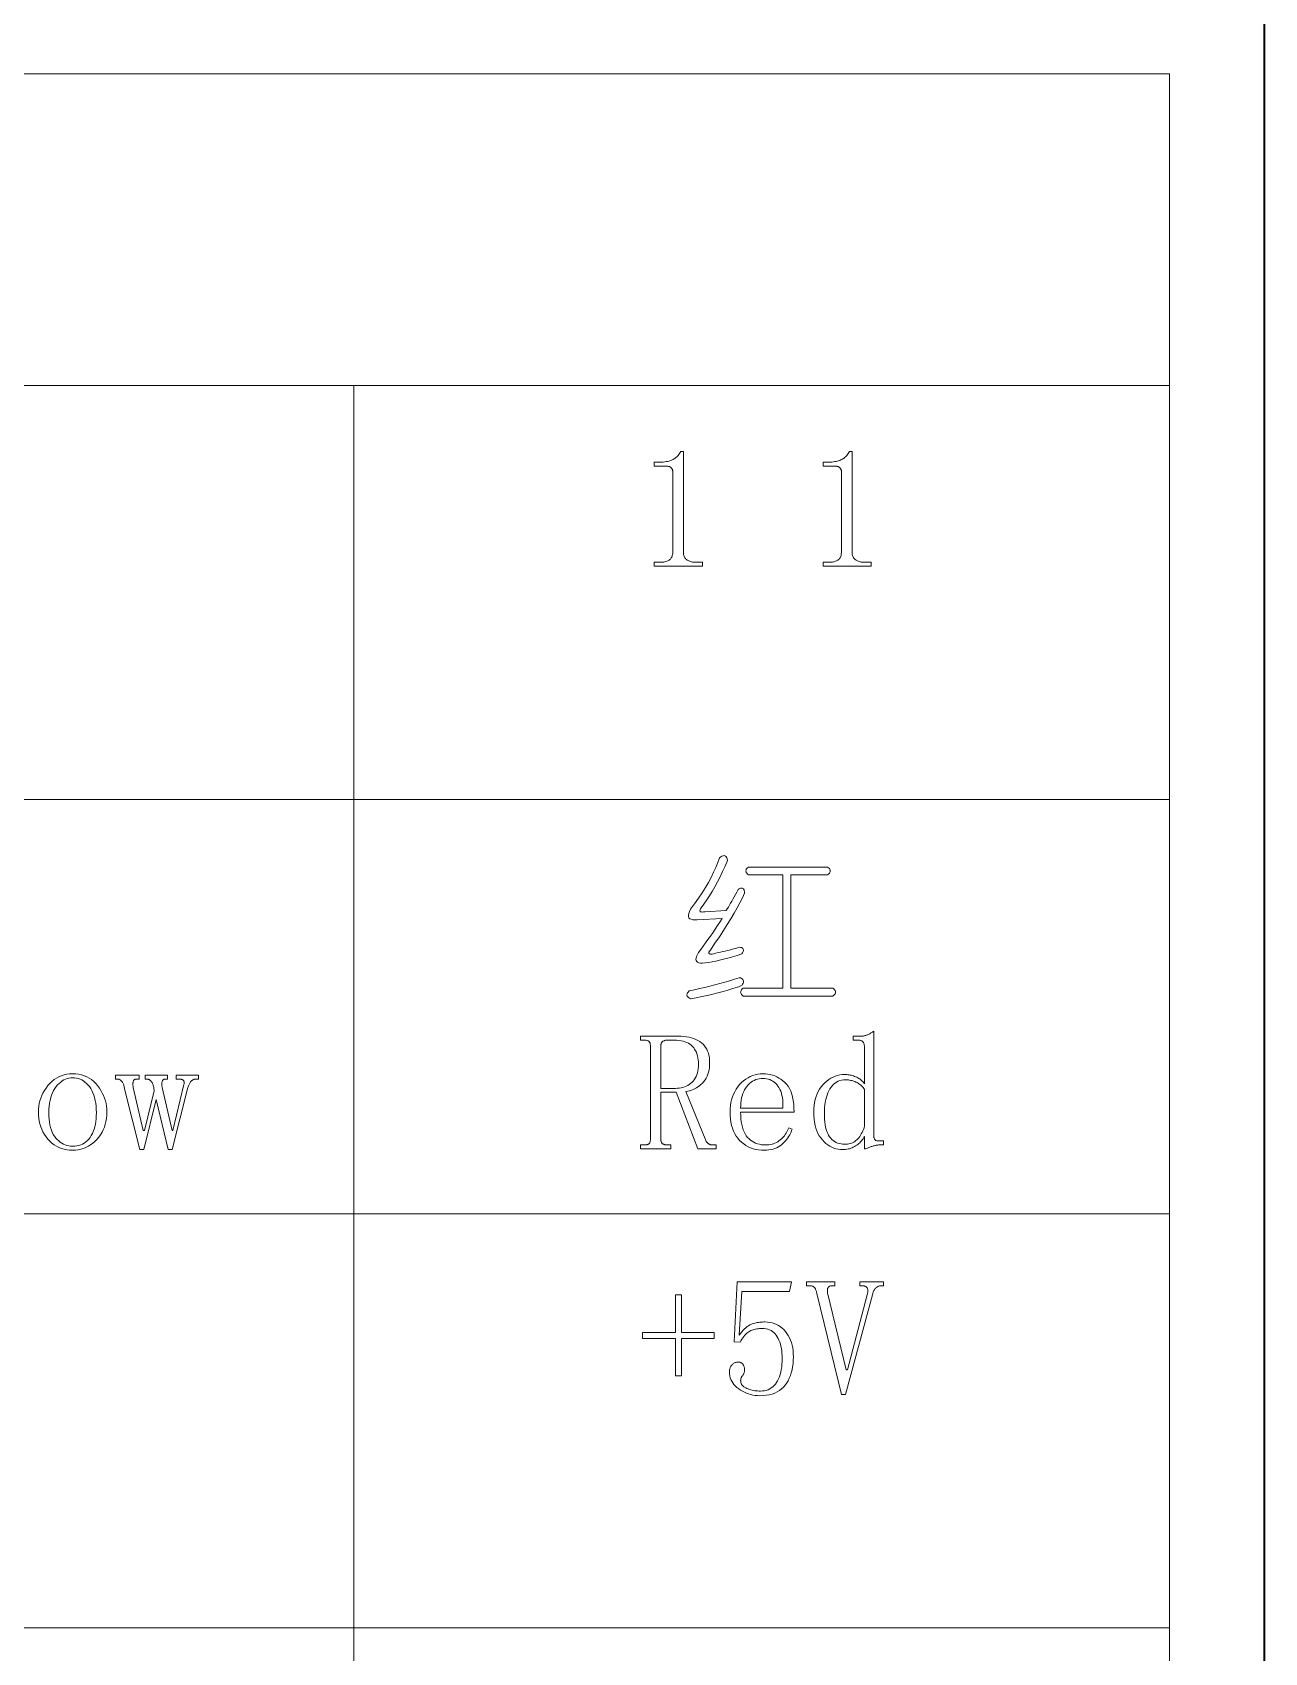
# Model space of a CAD drawing. Extents: x 1 to 297, y 1 to 210.
# Drawn here: x 280.66 to 296.69, y 45.35 to 66.44 of the extents above; entities that cross this region are included whole.
import ezdxf

# ---------------------------------------------------------------- set-up
doc = ezdxf.new("R2010")
doc.units = 0

msp = doc.modelspace()

# ---------------------------------------------------------------- linework, layer by layer
at = {"color": 7, "lineweight": 35}
msp.add_line((296.685, 1.354), (296.685, 209.532), dxfattribs=at)
at = {"color": 7, "lineweight": 13}
for p, q in [((220.3, 65.898), (295.449, 65.898)), ((295.449, 65.898), (295.449, 29.51)), ((220.3, 61.841), (295.449, 61.841)), ((284.838, 61.841), (284.838, 29.51)), ((220.3, 56.453), (295.449, 56.453)), ((220.3, 51.064), (295.449, 51.064)), ((220.3, 45.675), (295.449, 45.675))]:
    msp.add_line(p, q, dxfattribs=at)
for points in [[(289.124, 60.981), (289.124, 59.678), (289.124, 59.665), (289.125, 59.652), (289.127, 59.64), (289.13, 59.629), (289.134, 59.618), (289.139, 59.608), (289.145, 59.599), (289.151, 59.591), (289.158, 59.583), (289.166, 59.575), (289.175, 59.569), (289.185, 59.563), (289.195, 59.558), (289.206, 59.554), (289.218, 59.55), (289.23, 59.547), (289.243, 59.544), (289.257, 59.543), (289.271, 59.542), (289.286, 59.541), (289.372, 59.541), (289.372, 59.49), (288.746, 59.49), (288.746, 59.541), (288.824, 59.541), (288.84, 59.542), (288.856, 59.543), (288.871, 59.544), (288.885, 59.547), (288.897, 59.55), (288.909, 59.554), (288.92, 59.558), (288.931, 59.563), (288.94, 59.569), (288.948, 59.575), (288.955, 59.583), (288.962, 59.591), (288.967, 59.599), (288.973, 59.608), (288.977, 59.618), (288.98, 59.629), (288.983, 59.64), (288.985, 59.652), (288.986, 59.665), (288.986, 59.678), (288.986, 60.715), (288.986, 60.722), (288.986, 60.729), (288.984, 60.735), (288.983, 60.741), (288.981, 60.747), (288.979, 60.752), (288.976, 60.757), (288.973, 60.762), (288.969, 60.767), (288.965, 60.771), (288.96, 60.775), (288.956, 60.779), (288.95, 60.782), (288.944, 60.785), (288.938, 60.787), (288.932, 60.789), (288.924, 60.791), (288.917, 60.792), (288.909, 60.792), (288.901, 60.793), (288.746, 60.793), (288.746, 60.844), (288.824, 60.844), (288.844, 60.844), (288.863, 60.845), (288.882, 60.847), (288.9, 60.85), (288.917, 60.853), (288.933, 60.856), (288.949, 60.861), (288.963, 60.866), (288.977, 60.872), (288.991, 60.878), (289.003, 60.886), (289.015, 60.893), (289.027, 60.902), (289.037, 60.911), (289.047, 60.921), (289.057, 60.932), (289.066, 60.943), (289.074, 60.955), (289.082, 60.968), (289.089, 60.981)], [(291.318, 60.981), (291.318, 59.678), (291.318, 59.665), (291.32, 59.652), (291.322, 59.64), (291.325, 59.629), (291.329, 59.618), (291.333, 59.608), (291.339, 59.599), (291.345, 59.591), (291.353, 59.583), (291.361, 59.575), (291.37, 59.569), (291.379, 59.563), (291.389, 59.558), (291.4, 59.554), (291.412, 59.55), (291.424, 59.547), (291.438, 59.544), (291.451, 59.543), (291.466, 59.542), (291.481, 59.541), (291.566, 59.541), (291.566, 59.49), (290.941, 59.49), (290.941, 59.541), (291.018, 59.541), (291.035, 59.542), (291.05, 59.543), (291.065, 59.544), (291.079, 59.547), (291.092, 59.55), (291.104, 59.554), (291.115, 59.558), (291.125, 59.563), (291.134, 59.569), (291.142, 59.575), (291.149, 59.583), (291.156, 59.591), (291.162, 59.599), (291.167, 59.608), (291.171, 59.618), (291.175, 59.629), (291.177, 59.64), (291.179, 59.652), (291.18, 59.665), (291.181, 59.678), (291.181, 60.715), (291.18, 60.722), (291.18, 60.729), (291.179, 60.735), (291.177, 60.741), (291.175, 60.747), (291.173, 60.752), (291.17, 60.757), (291.167, 60.762), (291.163, 60.767), (291.159, 60.771), (291.155, 60.775), (291.15, 60.779), (291.144, 60.782), (291.139, 60.785), (291.132, 60.787), (291.126, 60.789), (291.119, 60.791), (291.111, 60.792), (291.103, 60.792), (291.095, 60.793), (290.941, 60.793), (290.941, 60.844), (291.018, 60.844), (291.038, 60.844), (291.057, 60.845), (291.076, 60.847), (291.094, 60.85), (291.111, 60.853), (291.127, 60.856), (291.143, 60.861), (291.158, 60.866), (291.172, 60.872), (291.185, 60.878), (291.198, 60.886), (291.21, 60.893), (291.221, 60.902), (291.232, 60.911), (291.242, 60.921), (291.251, 60.932), (291.26, 60.943), (291.269, 60.955), (291.276, 60.968), (291.284, 60.981)], [(289.595, 55.695), (289.611, 55.707), (289.626, 55.716), (289.64, 55.721), (289.653, 55.723), (289.664, 55.721), (289.673, 55.716), (289.681, 55.707), (289.688, 55.695), (289.694, 55.68), (289.698, 55.661), (289.667, 55.587), (289.635, 55.516), (289.602, 55.447), (289.569, 55.381), (289.535, 55.318), (289.5, 55.258), (289.465, 55.2), (289.429, 55.146), (289.392, 55.093), (289.355, 55.044), (289.346, 55.031), (289.341, 55.02), (289.338, 55.011), (289.339, 55.003), (289.342, 54.997), (289.349, 54.993), (289.359, 54.99), (289.371, 54.989), (289.387, 54.99), (289.406, 54.993), (289.681, 55.01), (289.695, 55.031), (289.709, 55.054), (289.723, 55.078), (289.738, 55.103), (289.754, 55.13), (289.769, 55.158), (289.785, 55.187), (289.801, 55.218), (289.818, 55.25), (289.835, 55.284), (289.851, 55.293), (289.866, 55.298), (289.879, 55.301), (289.89, 55.3), (289.899, 55.297), (289.907, 55.29), (289.913, 55.28), (289.917, 55.268), (289.92, 55.252), (289.921, 55.233), (289.892, 55.173), (289.859, 55.11), (289.823, 55.044), (289.784, 54.975), (289.741, 54.903), (289.694, 54.827), (289.645, 54.749), (289.592, 54.668), (289.535, 54.583), (289.475, 54.495), (289.464, 54.48), (289.457, 54.467), (289.455, 54.456), (289.458, 54.449), (289.466, 54.444), (289.479, 54.442), (289.497, 54.443), (289.519, 54.446), (289.546, 54.452), (289.578, 54.461), (289.608, 54.468), (289.638, 54.475), (289.667, 54.482), (289.696, 54.489), (289.724, 54.495), (289.751, 54.502), (289.777, 54.509), (289.803, 54.516), (289.828, 54.523), (289.852, 54.53), (289.868, 54.529), (289.881, 54.526), (289.891, 54.522), (289.899, 54.516), (289.904, 54.508), (289.906, 54.499), (289.905, 54.488), (289.901, 54.475), (289.895, 54.46), (289.886, 54.444), (289.823, 54.424), (289.762, 54.406), (289.703, 54.39), (289.648, 54.375), (289.595, 54.363), (289.545, 54.351), (289.498, 54.342), (289.453, 54.334), (289.411, 54.328), (289.372, 54.324), (289.347, 54.325), (289.326, 54.33), (289.31, 54.336), (289.298, 54.346), (289.291, 54.358), (289.288, 54.373), (289.289, 54.391), (289.295, 54.412), (289.306, 54.435), (289.321, 54.461), (289.352, 54.503), (289.382, 54.545), (289.413, 54.588), (289.444, 54.631), (289.475, 54.675), (289.506, 54.72), (289.537, 54.766), (289.568, 54.812), (289.598, 54.859), (289.629, 54.907), (289.304, 54.89), (289.272, 54.888), (289.245, 54.89), (289.224, 54.895), (289.208, 54.903), (289.196, 54.915), (289.19, 54.931), (289.19, 54.95), (289.194, 54.972), (289.203, 54.998), (289.218, 55.027), (289.271, 55.098), (289.321, 55.169), (289.367, 55.238), (289.41, 55.307), (289.449, 55.374), (289.485, 55.44), (289.518, 55.506), (289.547, 55.57), (289.573, 55.633)], [(289.972, 55.575), (291.001, 55.575), (291.013, 55.565), (291.023, 55.555), (291.029, 55.545), (291.034, 55.534), (291.035, 55.524), (291.034, 55.514), (291.029, 55.503), (291.023, 55.493), (291.013, 55.483), (291.001, 55.473), (290.521, 55.473), (290.521, 53.998), (291.069, 53.998), (291.082, 53.988), (291.091, 53.978), (291.098, 53.967), (291.102, 53.957), (291.104, 53.947), (291.102, 53.937), (291.098, 53.926), (291.091, 53.916), (291.082, 53.906), (291.069, 53.895), (289.904, 53.895), (289.891, 53.906), (289.882, 53.916), (289.875, 53.926), (289.871, 53.937), (289.869, 53.947), (289.871, 53.957), (289.875, 53.967), (289.882, 53.978), (289.891, 53.988), (289.904, 53.998), (290.418, 53.998), (290.418, 55.473), (289.972, 55.473), (289.96, 55.483), (289.95, 55.493), (289.943, 55.503), (289.939, 55.514), (289.938, 55.524), (289.939, 55.534), (289.943, 55.545), (289.95, 55.555), (289.96, 55.565)], [(289.852, 54.135), (289.868, 54.131), (289.881, 54.126), (289.891, 54.119), (289.899, 54.111), (289.904, 54.101), (289.906, 54.09), (289.905, 54.078), (289.901, 54.064), (289.895, 54.049), (289.886, 54.033), (289.827, 54.012), (289.766, 53.993), (289.704, 53.974), (289.64, 53.956), (289.574, 53.938), (289.506, 53.922), (289.436, 53.905), (289.365, 53.89), (289.292, 53.875), (289.218, 53.861), (289.202, 53.868), (289.19, 53.876), (289.18, 53.885), (289.174, 53.894), (289.171, 53.904), (289.171, 53.915), (289.173, 53.926), (289.179, 53.938), (289.189, 53.951), (289.201, 53.964), (289.269, 53.978), (289.336, 53.993), (289.403, 54.008), (289.469, 54.024), (289.535, 54.041), (289.6, 54.059), (289.664, 54.077), (289.727, 54.096), (289.79, 54.115)], [(289.466, 53.03), (289.465, 52.996), (289.463, 52.964), (289.458, 52.934), (289.451, 52.905), (289.443, 52.878), (289.432, 52.852), (289.42, 52.828), (289.406, 52.805), (289.39, 52.784), (289.372, 52.764), (289.353, 52.746), (289.333, 52.729), (289.313, 52.714), (289.293, 52.701), (289.271, 52.689), (289.25, 52.679), (289.228, 52.67), (289.205, 52.663), (289.182, 52.657), (289.158, 52.653), (289.415, 52.018), (289.418, 52.012), (289.422, 52.005), (289.426, 52), (289.429, 51.994), (289.433, 51.989), (289.437, 51.985), (289.441, 51.981), (289.445, 51.977), (289.449, 51.974), (289.454, 51.971), (289.458, 51.969), (289.462, 51.967), (289.467, 51.965), (289.471, 51.963), (289.476, 51.962), (289.481, 51.96), (289.486, 51.959), (289.491, 51.959), (289.496, 51.958), (289.501, 51.958), (289.552, 51.958), (289.552, 51.907), (289.312, 51.907), (289.029, 52.644), (288.832, 52.644), (288.832, 52.027), (288.832, 52.02), (288.833, 52.014), (288.834, 52.008), (288.836, 52.002), (288.837, 51.997), (288.84, 51.992), (288.843, 51.987), (288.846, 51.983), (288.849, 51.979), (288.854, 51.975), (288.858, 51.972), (288.863, 51.969), (288.868, 51.967), (288.873, 51.964), (288.878, 51.963), (288.884, 51.961), (288.89, 51.96), (288.896, 51.959), (288.903, 51.958), (288.909, 51.958), (288.961, 51.958), (288.961, 51.907), (288.566, 51.907), (288.566, 51.958), (288.618, 51.958), (288.626, 51.958), (288.634, 51.959), (288.641, 51.96), (288.648, 51.961), (288.654, 51.963), (288.66, 51.964), (288.665, 51.967), (288.67, 51.969), (288.674, 51.972), (288.678, 51.975), (288.681, 51.979), (288.684, 51.983), (288.687, 51.987), (288.689, 51.992), (288.691, 51.997), (288.692, 52.002), (288.693, 52.008), (288.694, 52.014), (288.695, 52.02), (288.695, 52.027), (288.695, 53.253), (288.695, 53.259), (288.694, 53.266), (288.693, 53.272), (288.692, 53.277), (288.691, 53.283), (288.689, 53.288), (288.687, 53.292), (288.684, 53.296), (288.681, 53.3), (288.678, 53.304), (288.674, 53.307), (288.67, 53.31), (288.665, 53.313), (288.66, 53.315), (288.654, 53.317), (288.648, 53.318), (288.641, 53.32), (288.634, 53.32), (288.626, 53.321), (288.618, 53.321), (288.566, 53.321), (288.566, 53.373), (289.055, 53.373), (289.094, 53.372), (289.13, 53.369), (289.165, 53.365), (289.198, 53.359), (289.23, 53.351), (289.259, 53.342), (289.287, 53.331), (289.313, 53.318), (289.337, 53.303), (289.359, 53.287), (289.38, 53.269), (289.398, 53.249), (289.414, 53.228), (289.428, 53.205), (289.44, 53.18), (289.449, 53.153), (289.457, 53.125), (289.462, 53.095), (289.465, 53.063)], [(291.198, 51.898), (291.167, 51.9), (291.138, 51.903), (291.109, 51.91), (291.081, 51.918), (291.054, 51.929), (291.028, 51.943), (291.003, 51.959), (290.978, 51.978), (290.955, 51.999), (290.932, 52.023), (290.911, 52.049), (290.892, 52.077), (290.875, 52.108), (290.861, 52.141), (290.849, 52.176), (290.839, 52.213), (290.831, 52.253), (290.825, 52.296), (290.822, 52.34), (290.821, 52.387), (290.822, 52.431), (290.826, 52.472), (290.831, 52.513), (290.84, 52.551), (290.851, 52.587), (290.864, 52.622), (290.879, 52.655), (290.897, 52.686), (290.918, 52.715), (290.941, 52.743), (290.965, 52.768), (290.99, 52.79), (291.017, 52.81), (291.044, 52.828), (291.071, 52.842), (291.1, 52.854), (291.13, 52.864), (291.16, 52.87), (291.191, 52.874), (291.224, 52.875), (291.237, 52.875), (291.251, 52.874), (291.265, 52.873), (291.279, 52.871), (291.293, 52.868), (291.307, 52.865), (291.322, 52.861), (291.336, 52.856), (291.35, 52.851), (291.365, 52.845), (291.379, 52.839), (291.393, 52.832), (291.406, 52.825), (291.418, 52.817), (291.43, 52.808), (291.442, 52.799), (291.452, 52.789), (291.462, 52.778), (291.472, 52.767), (291.481, 52.755), (291.481, 53.218), (291.481, 53.228), (291.48, 53.238), (291.479, 53.247), (291.478, 53.255), (291.476, 53.263), (291.475, 53.271), (291.472, 53.278), (291.47, 53.284), (291.467, 53.29), (291.464, 53.295), (291.46, 53.3), (291.456, 53.305), (291.451, 53.309), (291.446, 53.312), (291.44, 53.315), (291.434, 53.317), (291.427, 53.319), (291.42, 53.32), (291.412, 53.321), (291.404, 53.321), (291.335, 53.321), (291.335, 53.373), (291.429, 53.373), (291.438, 53.373), (291.446, 53.373), (291.455, 53.374), (291.464, 53.375), (291.472, 53.377), (291.481, 53.379), (291.489, 53.381), (291.498, 53.384), (291.506, 53.386), (291.515, 53.39), (291.524, 53.393), (291.532, 53.397), (291.541, 53.402), (291.549, 53.406), (291.558, 53.411), (291.566, 53.416), (291.575, 53.422), (291.584, 53.428), (291.592, 53.434), (291.601, 53.441), (291.601, 52.087), (291.601, 52.079), (291.601, 52.071), (291.602, 52.063), (291.603, 52.057), (291.605, 52.05), (291.607, 52.045), (291.609, 52.039), (291.612, 52.035), (291.615, 52.031), (291.618, 52.027), (291.621, 52.024), (291.625, 52.021), (291.63, 52.018), (291.634, 52.016), (291.639, 52.014), (291.645, 52.012), (291.65, 52.011), (291.656, 52.01), (291.663, 52.01), (291.669, 52.01), (291.729, 52.01), (291.729, 51.958), (291.678, 51.958), (291.671, 51.958), (291.664, 51.958), (291.656, 51.957), (291.648, 51.956), (291.64, 51.955), (291.632, 51.954), (291.624, 51.952), (291.615, 51.95), (291.606, 51.948), (291.596, 51.945), (291.587, 51.943), (291.577, 51.94), (291.568, 51.937), (291.558, 51.933), (291.548, 51.929), (291.538, 51.925), (291.528, 51.921), (291.518, 51.917), (291.508, 51.912), (291.498, 51.907), (291.481, 51.907), (291.481, 52.07), (291.472, 52.055), (291.462, 52.04), (291.452, 52.026), (291.442, 52.013), (291.43, 52), (291.418, 51.988), (291.406, 51.976), (291.393, 51.966), (291.379, 51.955), (291.365, 51.945), (291.35, 51.937), (291.335, 51.928), (291.319, 51.921), (291.303, 51.915), (291.287, 51.91), (291.27, 51.906), (291.252, 51.903), (291.235, 51.9), (291.216, 51.899)], [(288.832, 52.695), (289.021, 52.695), (289.046, 52.696), (289.07, 52.699), (289.094, 52.702), (289.117, 52.708), (289.139, 52.715), (289.16, 52.723), (289.18, 52.733), (289.199, 52.745), (289.217, 52.758), (289.235, 52.773), (289.251, 52.789), (289.266, 52.807), (289.279, 52.827), (289.29, 52.848), (289.299, 52.871), (289.307, 52.896), (289.313, 52.923), (289.317, 52.951), (289.32, 52.981), (289.321, 53.013), (289.32, 53.041), (289.318, 53.068), (289.314, 53.094), (289.308, 53.119), (289.301, 53.142), (289.293, 53.164), (289.283, 53.185), (289.271, 53.205), (289.258, 53.223), (289.244, 53.24), (289.227, 53.255), (289.209, 53.269), (289.19, 53.281), (289.168, 53.292), (289.145, 53.301), (289.12, 53.308), (289.094, 53.314), (289.065, 53.318), (289.035, 53.32), (289.004, 53.321), (288.909, 53.321), (288.903, 53.321), (288.896, 53.32), (288.89, 53.32), (288.884, 53.318), (288.878, 53.317), (288.873, 53.315), (288.868, 53.313), (288.863, 53.31), (288.858, 53.307), (288.854, 53.304), (288.849, 53.3), (288.846, 53.296), (288.843, 53.292), (288.84, 53.288), (288.837, 53.283), (288.836, 53.277), (288.834, 53.272), (288.833, 53.266), (288.832, 53.259), (288.832, 53.253)], [(281.624, 52.387), (281.623, 52.345), (281.619, 52.304), (281.612, 52.265), (281.603, 52.227), (281.592, 52.191), (281.578, 52.156), (281.561, 52.123), (281.542, 52.091), (281.52, 52.06), (281.495, 52.031), (281.469, 52.004), (281.442, 51.98), (281.413, 51.959), (281.383, 51.941), (281.352, 51.925), (281.32, 51.912), (281.286, 51.902), (281.251, 51.895), (281.215, 51.891), (281.178, 51.89), (281.14, 51.891), (281.102, 51.896), (281.067, 51.903), (281.032, 51.913), (280.999, 51.926), (280.968, 51.942), (280.938, 51.961), (280.909, 51.983), (280.882, 52.008), (280.857, 52.035), (280.833, 52.065), (280.812, 52.096), (280.793, 52.128), (280.777, 52.162), (280.764, 52.196), (280.752, 52.232), (280.744, 52.269), (280.738, 52.307), (280.734, 52.346), (280.733, 52.387), (280.734, 52.424), (280.738, 52.461), (280.744, 52.497), (280.752, 52.532), (280.764, 52.567), (280.777, 52.601), (280.793, 52.634), (280.812, 52.667), (280.833, 52.699), (280.857, 52.73), (280.882, 52.759), (280.909, 52.785), (280.938, 52.808), (280.968, 52.828), (280.999, 52.845), (281.032, 52.859), (281.067, 52.87), (281.102, 52.878), (281.14, 52.882), (281.178, 52.884), (281.219, 52.882), (281.257, 52.878), (281.294, 52.87), (281.329, 52.859), (281.363, 52.845), (281.394, 52.828), (281.424, 52.808), (281.453, 52.785), (281.479, 52.759), (281.504, 52.73), (281.527, 52.699), (281.547, 52.667), (281.565, 52.634), (281.581, 52.601), (281.594, 52.567), (281.605, 52.532), (281.613, 52.497), (281.619, 52.461), (281.623, 52.424)], [(280.87, 52.378), (280.871, 52.335), (280.873, 52.294), (280.878, 52.255), (280.884, 52.219), (280.892, 52.184), (280.902, 52.153), (280.914, 52.123), (280.927, 52.096), (280.943, 52.071), (280.96, 52.048), (280.978, 52.028), (280.997, 52.01), (281.017, 51.994), (281.038, 51.98), (281.059, 51.968), (281.082, 51.958), (281.105, 51.951), (281.128, 51.945), (281.153, 51.942), (281.178, 51.941), (281.207, 51.942), (281.234, 51.946), (281.26, 51.952), (281.285, 51.96), (281.308, 51.97), (281.33, 51.983), (281.351, 51.998), (281.37, 52.015), (281.388, 52.035), (281.405, 52.057), (281.421, 52.081), (281.435, 52.107), (281.447, 52.134), (281.458, 52.164), (281.466, 52.195), (281.474, 52.228), (281.479, 52.263), (281.484, 52.3), (281.486, 52.338), (281.487, 52.378), (281.486, 52.422), (281.483, 52.463), (281.479, 52.502), (281.472, 52.539), (281.464, 52.574), (281.454, 52.607), (281.443, 52.638), (281.429, 52.666), (281.414, 52.693), (281.397, 52.717), (281.378, 52.739), (281.359, 52.759), (281.339, 52.776), (281.319, 52.791), (281.297, 52.804), (281.275, 52.814), (281.252, 52.822), (281.228, 52.828), (281.204, 52.831), (281.178, 52.833), (281.155, 52.831), (281.131, 52.828), (281.109, 52.822), (281.086, 52.814), (281.065, 52.804), (281.044, 52.791), (281.023, 52.776), (281.003, 52.759), (280.983, 52.739), (280.964, 52.717), (280.946, 52.693), (280.93, 52.666), (280.916, 52.638), (280.904, 52.607), (280.893, 52.574), (280.885, 52.539), (280.878, 52.502), (280.873, 52.463), (280.871, 52.422)], [(282.524, 52.867), (282.815, 52.867), (282.815, 52.815), (282.781, 52.815), (282.774, 52.815), (282.768, 52.814), (282.761, 52.813), (282.755, 52.811), (282.749, 52.809), (282.743, 52.806), (282.737, 52.803), (282.732, 52.799), (282.726, 52.795), (282.721, 52.79), (282.716, 52.784), (282.711, 52.778), (282.706, 52.771), (282.702, 52.764), (282.698, 52.755), (282.693, 52.747), (282.689, 52.737), (282.685, 52.727), (282.682, 52.716), (282.678, 52.704), (282.473, 51.898), (282.421, 51.898), (282.267, 52.55), (282.104, 51.898), (282.053, 51.898), (281.855, 52.687), (281.854, 52.699), (281.851, 52.71), (281.849, 52.721), (281.846, 52.731), (281.843, 52.74), (281.839, 52.75), (281.835, 52.758), (281.831, 52.766), (281.826, 52.774), (281.821, 52.781), (281.816, 52.788), (281.811, 52.794), (281.806, 52.799), (281.801, 52.803), (281.795, 52.807), (281.79, 52.81), (281.785, 52.812), (281.78, 52.814), (281.775, 52.815), (281.77, 52.815), (281.735, 52.815), (281.735, 52.867), (282.044, 52.867), (282.044, 52.815), (282.01, 52.815), (282.003, 52.815), (281.997, 52.814), (281.991, 52.813), (281.986, 52.811), (281.982, 52.808), (281.978, 52.805), (281.974, 52.801), (281.971, 52.796), (281.969, 52.791), (281.967, 52.785), (281.965, 52.779), (281.964, 52.773), (281.963, 52.766), (281.963, 52.758), (281.963, 52.75), (281.963, 52.742), (281.963, 52.733), (281.964, 52.724), (281.965, 52.714), (281.967, 52.704), (282.095, 52.147), (282.113, 52.147), (282.241, 52.661), (282.239, 52.676), (282.237, 52.69), (282.234, 52.704), (282.232, 52.717), (282.228, 52.729), (282.225, 52.74), (282.221, 52.75), (282.216, 52.76), (282.212, 52.769), (282.207, 52.777), (282.202, 52.784), (282.196, 52.791), (282.191, 52.797), (282.185, 52.802), (282.179, 52.806), (282.173, 52.809), (282.167, 52.812), (282.16, 52.814), (282.154, 52.815), (282.147, 52.815), (282.121, 52.815), (282.121, 52.867), (282.413, 52.867), (282.413, 52.815), (282.387, 52.815), (282.38, 52.815), (282.374, 52.814), (282.369, 52.813), (282.364, 52.811), (282.359, 52.808), (282.355, 52.805), (282.351, 52.801), (282.348, 52.796), (282.346, 52.791), (282.344, 52.785), (282.342, 52.779), (282.341, 52.773), (282.34, 52.766), (282.34, 52.758), (282.34, 52.75), (282.34, 52.742), (282.34, 52.733), (282.341, 52.724), (282.342, 52.714), (282.344, 52.704), (282.473, 52.147), (282.481, 52.147), (282.627, 52.747), (282.628, 52.754), (282.629, 52.76), (282.63, 52.766), (282.63, 52.772), (282.629, 52.777), (282.628, 52.782), (282.626, 52.786), (282.624, 52.791), (282.621, 52.795), (282.618, 52.798), (282.615, 52.802), (282.611, 52.804), (282.606, 52.807), (282.602, 52.809), (282.597, 52.811), (282.592, 52.813), (282.586, 52.814), (282.58, 52.815), (282.574, 52.815), (282.567, 52.815), (282.524, 52.815)], [(289.869, 52.387), (289.87, 52.342), (289.873, 52.3), (289.877, 52.26), (289.884, 52.223), (289.892, 52.189), (289.902, 52.157), (289.913, 52.128), (289.927, 52.102), (289.942, 52.078), (289.959, 52.057), (289.978, 52.038), (289.997, 52.021), (290.018, 52.007), (290.04, 51.994), (290.063, 51.983), (290.087, 51.974), (290.113, 51.967), (290.139, 51.962), (290.166, 51.959), (290.195, 51.958), (290.217, 51.959), (290.238, 51.961), (290.259, 51.964), (290.279, 51.969), (290.298, 51.974), (290.316, 51.981), (290.334, 51.99), (290.351, 51.999), (290.368, 52.01), (290.384, 52.023), (290.399, 52.036), (290.413, 52.05), (290.426, 52.064), (290.438, 52.079), (290.45, 52.094), (290.461, 52.111), (290.471, 52.127), (290.48, 52.145), (290.488, 52.163), (290.495, 52.181), (290.538, 52.164), (290.532, 52.145), (290.525, 52.126), (290.517, 52.108), (290.507, 52.089), (290.496, 52.071), (290.484, 52.052), (290.47, 52.034), (290.456, 52.016), (290.439, 51.998), (290.422, 51.98), (290.403, 51.963), (290.384, 51.947), (290.362, 51.934), (290.34, 51.922), (290.316, 51.912), (290.291, 51.904), (290.265, 51.898), (290.237, 51.893), (290.208, 51.891), (290.178, 51.89), (290.139, 51.891), (290.102, 51.895), (290.066, 51.901), (290.032, 51.91), (289.999, 51.922), (289.967, 51.936), (289.938, 51.953), (289.909, 51.972), (289.882, 51.994), (289.856, 52.018), (289.833, 52.045), (289.812, 52.074), (289.793, 52.105), (289.777, 52.139), (289.763, 52.175), (289.752, 52.213), (289.743, 52.253), (289.737, 52.295), (289.733, 52.34), (289.732, 52.387), (289.733, 52.429), (289.737, 52.47), (289.743, 52.509), (289.752, 52.547), (289.763, 52.583), (289.777, 52.618), (289.793, 52.651), (289.812, 52.683), (289.833, 52.714), (289.856, 52.743), (289.882, 52.769), (289.908, 52.794), (289.936, 52.815), (289.965, 52.833), (289.995, 52.849), (290.026, 52.861), (290.058, 52.871), (290.091, 52.878), (290.125, 52.883), (290.161, 52.884), (290.193, 52.883), (290.224, 52.88), (290.255, 52.874), (290.284, 52.866), (290.313, 52.856), (290.341, 52.844), (290.368, 52.829), (290.394, 52.813), (290.419, 52.794), (290.444, 52.773), (290.466, 52.749), (290.487, 52.722), (290.505, 52.691), (290.52, 52.657), (290.534, 52.62), (290.544, 52.58), (290.553, 52.537), (290.559, 52.49), (290.562, 52.44), (290.564, 52.387)], [(290.418, 52.438), (290.419, 52.475), (290.418, 52.51), (290.416, 52.543), (290.412, 52.575), (290.406, 52.604), (290.399, 52.632), (290.39, 52.658), (290.379, 52.682), (290.367, 52.705), (290.354, 52.725), (290.339, 52.744), (290.323, 52.761), (290.306, 52.776), (290.288, 52.789), (290.269, 52.799), (290.249, 52.808), (290.228, 52.815), (290.207, 52.82), (290.184, 52.823), (290.161, 52.824), (290.135, 52.823), (290.111, 52.82), (290.088, 52.815), (290.065, 52.808), (290.044, 52.798), (290.023, 52.787), (290.004, 52.774), (289.985, 52.758), (289.967, 52.741), (289.951, 52.721), (289.935, 52.7), (289.921, 52.677), (289.909, 52.653), (289.899, 52.627), (289.89, 52.599), (289.882, 52.57), (289.877, 52.539), (289.873, 52.507), (289.87, 52.474), (289.869, 52.438)], [(291.481, 52.678), (291.472, 52.692), (291.463, 52.704), (291.453, 52.716), (291.442, 52.727), (291.431, 52.737), (291.42, 52.747), (291.408, 52.755), (291.396, 52.763), (291.383, 52.771), (291.369, 52.777), (291.356, 52.783), (291.342, 52.788), (291.328, 52.792), (291.314, 52.796), (291.301, 52.799), (291.287, 52.802), (291.273, 52.804), (291.26, 52.806), (291.246, 52.807), (291.232, 52.807), (291.207, 52.806), (291.183, 52.802), (291.16, 52.796), (291.138, 52.788), (291.117, 52.777), (291.098, 52.764), (291.079, 52.748), (291.062, 52.73), (291.046, 52.71), (291.031, 52.687), (291.017, 52.662), (291.004, 52.636), (290.994, 52.608), (290.984, 52.579), (290.976, 52.548), (290.969, 52.515), (290.964, 52.481), (290.961, 52.446), (290.959, 52.408), (290.958, 52.37), (290.959, 52.33), (290.961, 52.292), (290.964, 52.256), (290.969, 52.222), (290.975, 52.191), (290.983, 52.161), (290.991, 52.134), (291.002, 52.109), (291.013, 52.086), (291.026, 52.065), (291.041, 52.047), (291.056, 52.03), (291.073, 52.015), (291.091, 52.002), (291.11, 51.992), (291.13, 51.983), (291.152, 51.976), (291.175, 51.971), (291.198, 51.968), (291.224, 51.967), (291.242, 51.967), (291.26, 51.969), (291.277, 51.972), (291.294, 51.976), (291.31, 51.982), (291.326, 51.988), (291.341, 51.996), (291.355, 52.005), (291.369, 52.015), (291.382, 52.027), (291.395, 52.039), (291.407, 52.053), (291.418, 52.068), (291.429, 52.084), (291.439, 52.102), (291.448, 52.12), (291.457, 52.14), (291.466, 52.161), (291.474, 52.183), (291.481, 52.207)], [(290.186, 49.655), (290.218, 49.654), (290.249, 49.65), (290.279, 49.644), (290.307, 49.636), (290.334, 49.624), (290.36, 49.611), (290.385, 49.595), (290.409, 49.576), (290.431, 49.555), (290.452, 49.531), (290.472, 49.506), (290.489, 49.478), (290.505, 49.449), (290.518, 49.419), (290.529, 49.387), (290.539, 49.353), (290.546, 49.317), (290.551, 49.28), (290.554, 49.242), (290.555, 49.201), (290.554, 49.156), (290.551, 49.112), (290.545, 49.071), (290.538, 49.031), (290.528, 48.993), (290.516, 48.957), (290.502, 48.923), (290.486, 48.891), (290.468, 48.861), (290.448, 48.833), (290.425, 48.807), (290.4, 48.783), (290.373, 48.763), (290.344, 48.745), (290.312, 48.73), (290.278, 48.717), (290.241, 48.708), (290.202, 48.701), (290.161, 48.697), (290.118, 48.695), (290.087, 48.696), (290.057, 48.699), (290.028, 48.704), (290, 48.71), (289.972, 48.718), (289.945, 48.728), (289.919, 48.74), (289.893, 48.753), (289.868, 48.768), (289.844, 48.785), (289.821, 48.804), (289.8, 48.823), (289.782, 48.843), (289.767, 48.864), (289.754, 48.885), (289.743, 48.907), (289.734, 48.93), (289.728, 48.954), (289.725, 48.979), (289.724, 49.004), (289.724, 49.014), (289.725, 49.024), (289.726, 49.034), (289.728, 49.043), (289.731, 49.052), (289.734, 49.061), (289.738, 49.07), (289.743, 49.078), (289.748, 49.086), (289.754, 49.094), (289.76, 49.101), (289.766, 49.108), (289.773, 49.114), (289.781, 49.119), (289.789, 49.123), (289.797, 49.126), (289.806, 49.129), (289.815, 49.131), (289.825, 49.132), (289.835, 49.133), (289.845, 49.132), (289.854, 49.131), (289.863, 49.13), (289.871, 49.127), (289.878, 49.124), (289.884, 49.12), (289.89, 49.116), (289.895, 49.111), (289.9, 49.105), (289.904, 49.098), (289.907, 49.092), (289.91, 49.085), (289.912, 49.079), (289.915, 49.072), (289.916, 49.066), (289.918, 49.06), (289.919, 49.055), (289.92, 49.049), (289.921, 49.044), (289.921, 49.038), (289.92, 49.028), (289.92, 49.019), (289.918, 49.009), (289.917, 49.001), (289.914, 48.992), (289.911, 48.984), (289.908, 48.977), (289.904, 48.97), (289.9, 48.963), (289.895, 48.957), (289.89, 48.951), (289.886, 48.945), (289.882, 48.939), (289.879, 48.932), (289.876, 48.926), (289.873, 48.919), (289.872, 48.913), (289.87, 48.906), (289.87, 48.899), (289.869, 48.893), (289.87, 48.879), (289.873, 48.867), (289.877, 48.855), (289.882, 48.843), (289.89, 48.833), (289.899, 48.823), (289.909, 48.813), (289.921, 48.805), (289.935, 48.797), (289.951, 48.79), (289.967, 48.783), (289.984, 48.777), (290.001, 48.772), (290.018, 48.768), (290.035, 48.764), (290.053, 48.761), (290.071, 48.759), (290.089, 48.757), (290.108, 48.756), (290.126, 48.755), (290.153, 48.757), (290.179, 48.76), (290.203, 48.765), (290.226, 48.773), (290.247, 48.783), (290.268, 48.796), (290.287, 48.81), (290.305, 48.827), (290.321, 48.846), (290.336, 48.867), (290.35, 48.89), (290.363, 48.915), (290.374, 48.942), (290.383, 48.971), (290.391, 49.002), (290.398, 49.035), (290.403, 49.069), (290.406, 49.106), (290.409, 49.144), (290.409, 49.184), (290.409, 49.218), (290.407, 49.25), (290.403, 49.281), (290.399, 49.311), (290.393, 49.339), (290.386, 49.367), (290.378, 49.393), (290.368, 49.417), (290.357, 49.441), (290.345, 49.463), (290.331, 49.483), (290.317, 49.501), (290.301, 49.517), (290.283, 49.531), (290.265, 49.543), (290.245, 49.553), (290.223, 49.56), (290.201, 49.565), (290.177, 49.569), (290.152, 49.57), (290.134, 49.569), (290.115, 49.568), (290.098, 49.567), (290.081, 49.564), (290.064, 49.561), (290.048, 49.557), (290.033, 49.553), (290.018, 49.548), (290.003, 49.542), (289.989, 49.535), (289.976, 49.528), (289.962, 49.519), (289.949, 49.508), (289.936, 49.496), (289.923, 49.482), (289.91, 49.467), (289.897, 49.45), (289.885, 49.431), (289.873, 49.411), (289.861, 49.39), (289.784, 49.398), (289.826, 50.178), (290.529, 50.178), (290.504, 50.05), (289.886, 50.05), (289.852, 49.484), (289.869, 49.507), (289.886, 49.528), (289.903, 49.548), (289.92, 49.565), (289.937, 49.58), (289.953, 49.594), (289.97, 49.606), (289.987, 49.616), (290.003, 49.624), (290.019, 49.63), (290.036, 49.635), (290.052, 49.639), (290.069, 49.643), (290.085, 49.646), (290.102, 49.649), (290.119, 49.651), (290.135, 49.653), (290.152, 49.654), (290.169, 49.655)], [(291.421, 50.127), (291.421, 50.178), (291.729, 50.178), (291.729, 50.127), (291.695, 50.127), (291.688, 50.127), (291.681, 50.126), (291.675, 50.125), (291.668, 50.123), (291.662, 50.12), (291.655, 50.118), (291.649, 50.114), (291.643, 50.11), (291.637, 50.106), (291.631, 50.101), (291.625, 50.096), (291.619, 50.089), (291.614, 50.082), (291.609, 50.074), (291.604, 50.065), (291.599, 50.055), (291.595, 50.044), (291.591, 50.033), (291.587, 50.02), (291.584, 50.007), (291.232, 48.713), (291.181, 48.713), (290.864, 50.007), (290.862, 50.019), (290.86, 50.03), (290.857, 50.04), (290.855, 50.05), (290.852, 50.059), (290.849, 50.068), (290.845, 50.076), (290.842, 50.084), (290.838, 50.091), (290.834, 50.097), (290.829, 50.103), (290.824, 50.108), (290.819, 50.112), (290.813, 50.116), (290.807, 50.119), (290.8, 50.122), (290.793, 50.124), (290.786, 50.126), (290.778, 50.127), (290.769, 50.127), (290.726, 50.127), (290.726, 50.178), (291.095, 50.178), (291.095, 50.127), (291.061, 50.127), (291.052, 50.127), (291.045, 50.126), (291.038, 50.125), (291.031, 50.123), (291.025, 50.12), (291.02, 50.118), (291.015, 50.114), (291.011, 50.11), (291.008, 50.106), (291.005, 50.101), (291.003, 50.096), (291.001, 50.09), (290.999, 50.084), (290.998, 50.078), (290.997, 50.071), (290.997, 50.064), (290.997, 50.057), (290.998, 50.049), (290.999, 50.041), (291.001, 50.033), (291.241, 49.03), (291.258, 49.03), (291.515, 50.007), (291.518, 50.019), (291.52, 50.03), (291.522, 50.04), (291.523, 50.05), (291.524, 50.059), (291.523, 50.068), (291.522, 50.076), (291.52, 50.084), (291.518, 50.091), (291.515, 50.097), (291.511, 50.103), (291.507, 50.108), (291.502, 50.112), (291.496, 50.116), (291.489, 50.119), (291.482, 50.122), (291.474, 50.124), (291.466, 50.126), (291.456, 50.127), (291.446, 50.127)], [(289.021, 49.518), (289.021, 50.007), (289.098, 50.007), (289.098, 49.518), (289.526, 49.518), (289.526, 49.441), (289.098, 49.441), (289.098, 48.953), (289.021, 48.953), (289.021, 49.441), (288.592, 49.441), (288.592, 49.518)]]:
    msp.add_lwpolyline(points, close=True, dxfattribs=at)

doc.saveas('drawing.dxf')
